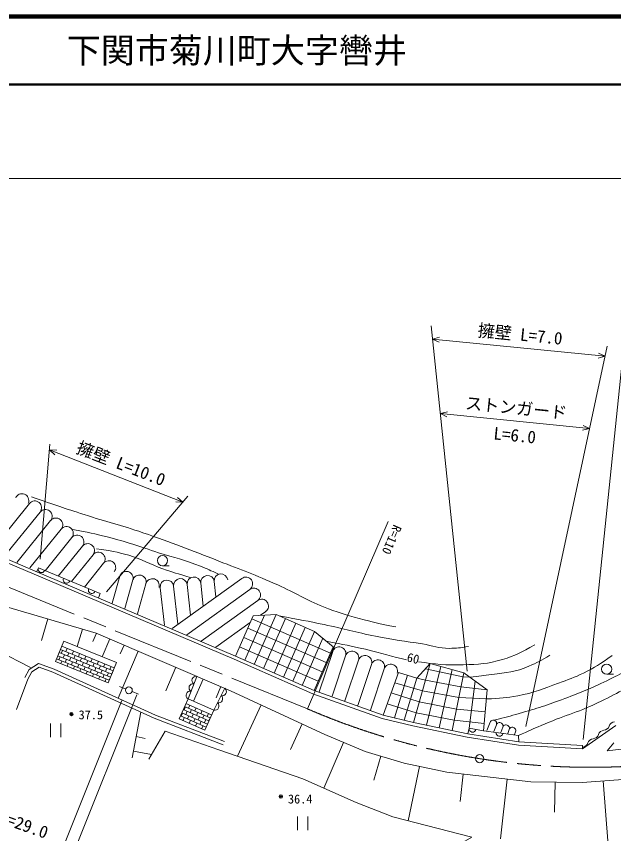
# Model space of a CAD drawing. Units: millimetres, scale not verified. Extents: x 40000 to 680000, y 20000 to 380000.
# Drawn here: x 397610 to 485438, y 259822 to 380000 of the extents above; entities that cross this region are included whole.
import ezdxf
from ezdxf.enums import TextEntityAlignment as Align

# ---------------------------------------------------------------- set-up
doc = ezdxf.new("R2010")
doc.units = ezdxf.units.MM
doc.header["$LTSCALE"] = 1000
doc.header["$PDMODE"] = 32
doc.header["$PDSIZE"] = 500
doc.linetypes.add('CHAIN', pattern=[18.5, 12, -1.5, 3.5, -1.5])
for name, color, linetype, lineweight in [('M-BGD', 7, 'Continuous', 13), ('M-BMK', 2, 'CHAIN', 13), ('M-STR-HTXT', 7, 'Continuous', 13), ('M-TTL', 2, 'Continuous', 140), ('M-TTL-LINE', 7, 'Continuous', 50)]:
    doc.layers.add(name, color=color, linetype=linetype, lineweight=lineweight)
doc.layers.add('M-TTL-TXT', color=7, linetype='Continuous')
doc.styles.add('ＭＳ ゴシック', font='')
doc.styles.get('ＭＳ ゴシック').set_extended_font_data('MS Gothic')

msp = doc.modelspace()

# ---------------------------------------------------------------- linework, layer by layer
at = {"layer": 'M-BGD'}
for p, q in [((399543, 308372), (393849, 301312)), ((401099, 307116), (395766, 300503)), ((402656, 305861), (397683, 299694)), ((404213, 304605), (399600, 298885)), ((400401, 298442), (388241, 303574)), ((405770, 303350), (401846, 298484)), ((407327, 302094), (403771, 297685)), ((408883, 300839), (405695, 296885)), ((410440, 299583), (407620, 296086)), ((429835, 285916), (400401, 298442)), ((400615, 298351), (400848, 298899)), ((400848, 298899), (409950, 295118)), ((419095, 299217), (420095, 299217)), ((412818, 297666), (411710, 293737)), ((414743, 297123), (413565, 292948)), ((430768, 297359), (420503, 289981)), ((426702, 296896), (426961, 294623)), ((416668, 296580), (415421, 292158)), ((418754, 295992), (419383, 290459)), ((420741, 296218), (421379, 290611)), ((431935, 295735), (422655, 289065)), ((422728, 296444), (423240, 291948)), ((424715, 296670), (425100, 293285)), ((409683, 294492), (409950, 295118)), ((433103, 294111), (424807, 288149)), ((396161, 293195), (409354, 289314)), ((432440, 291871), (435790, 292043)), ((435790, 292043), (432583, 284714)), ((434270, 292487), (433488, 291925)), ((441470, 289558), (435790, 292043)), ((402225, 291411), (401286, 288221)), ((431993, 290851), (426960, 287233)), ((432440, 291871), (429835, 285916)), ((434115, 291957), (431209, 285315)), ((432239, 291413), (443783, 286363)), ((437164, 291442), (433957, 284113)), ((407330, 289909), (406572, 287332)), ((431638, 290039), (443182, 284989)), ((438721, 290761), (435515, 283431)), ((440095, 290159), (436889, 282830)), ((390295, 289062), (399668, 284269)), ((409390, 289298), (408860, 288064)), ((409354, 289314), (429083, 280840)), ((411365, 288450), (410243, 285838)), ((431037, 288665), (442581, 283614)), ((441470, 289558), (438263, 282229)), ((442667, 288553), (439637, 281628)), ((441470, 289558), (444184, 287279)), ((404276, 287368), (412011, 284220)), ((404276, 287368), (412011, 284220)), ((413454, 287553), (412893, 286247)), ((430436, 287291), (441979, 282240)), ((441378, 280866), (444184, 287279)), ((403899, 286442), (411634, 283294)), ((404088, 286905), (411822, 283757)), ((404224, 286310), (404413, 286773)), ((404499, 285658), (404687, 286121)), ((404876, 286584), (405064, 287047)), ((405150, 285933), (405339, 286396)), ((405802, 286207), (405990, 286670)), ((406728, 285830), (406917, 286293)), ((415544, 286655), (412582, 279759)), ((444126, 286597), (442160, 280693)), ((403522, 285516), (411257, 282367)), ((403711, 285979), (411445, 282830)), ((403847, 285383), (404036, 285846)), ((404157, 284818), (404310, 285195)), ((404773, 285006), (404962, 285469)), ((405425, 285281), (405613, 285744)), ((405699, 284629), (405888, 285092)), ((406076, 285556), (406265, 286019)), ((406351, 284904), (406540, 285367)), ((407003, 285179), (407191, 285642)), ((407277, 284527), (407466, 284990)), ((407654, 285453), (407843, 285916)), ((407929, 284802), (408117, 285265)), ((408581, 285076), (408769, 285539)), ((408855, 284425), (409044, 284888)), ((409507, 284699), (409695, 285162)), ((429835, 285916), (441378, 280866)), ((446023, 285965), (444044, 280020)), ((447921, 285333), (445928, 279347)), ((455997, 276185), (458482, 284826)), ((456503, 282694), (458482, 284826)), ((458482, 284826), (463386, 283485)), ((400947, 284282), (399887, 283620)), ((402999, 283554), (400947, 284282)), ((405083, 284441), (405236, 284818)), ((406009, 284064), (406163, 284441)), ((406626, 284252), (406814, 284715)), ((406935, 283687), (407089, 284064)), ((407552, 283875), (407740, 284338)), ((407861, 283310), (408015, 283687)), ((408203, 284150), (408392, 284613)), ((408478, 283498), (408667, 283961)), ((409130, 283773), (409318, 284236)), ((409781, 284048), (409970, 284511)), ((410056, 283396), (410244, 283859)), ((410433, 284322), (410621, 284785)), ((410708, 283671), (410896, 284134)), ((411359, 283945), (411548, 284408)), ((411634, 283294), (411822, 283757)), ((421061, 284285), (419580, 280837)), ((449818, 284701), (447812, 278674)), ((451716, 284069), (449695, 278001)), ((457902, 275789), (460031, 284403)), ((459791, 275396), (461702, 283946)), ((399291, 282561), (397636, 278059)), ((399887, 283620), (399291, 282561)), ((417895, 276801), (402999, 283554)), ((408788, 282933), (408941, 283310)), ((409404, 283121), (409593, 283584)), ((409714, 282556), (409867, 282933)), ((410331, 282744), (410519, 283207)), ((410640, 282179), (410794, 282556)), ((410982, 283019), (411171, 283482)), ((411257, 282367), (411445, 282830)), ((424161, 282954), (422857, 279666)), ((425080, 282559), (423681, 279301)), ((455130, 283113), (453207, 276843)), ((456503, 282694), (454657, 276501)), ((463386, 283485), (461686, 275002)), ((484413, 283250), (485413, 283250)), ((412764, 281461), (413693, 281089)), ((427686, 281440), (426987, 279811)), ((464204, 275336), (465081, 282253)), ((414621, 280718), (415550, 280346)), ((426627, 277995), (428250, 281198)), ((429083, 280840), (442986, 274418)), ((441378, 280866), (451541, 277236)), ((422554, 278982), (426324, 277310)), ((422554, 278982), (426324, 277310)), ((414651, 270975), (415913, 277699)), ((422149, 278068), (425919, 276396)), ((422262, 278017), (422465, 278474)), ((422351, 278525), (426122, 276853)), ((422517, 277358), (422719, 277815)), ((422922, 278272), (423124, 278729)), ((423176, 277612), (423379, 278069)), ((423836, 277867), (424039, 278324)), ((424091, 277207), (424293, 277664)), ((424750, 277461), (424953, 277918)), ((433623, 278743), (430139, 271202)), ((428024, 272895), (417895, 276801)), ((421744, 277153), (425514, 275482)), ((421857, 277103), (422059, 277560)), ((421946, 277610), (425716, 275939)), ((422113, 276447), (422314, 276901)), ((422771, 276698), (422974, 277155)), ((423027, 276042), (423228, 276495)), ((423431, 276952), (423633, 277409)), ((423685, 276293), (423888, 276750)), ((424345, 276547), (424548, 277004)), ((425005, 276802), (425207, 277259)), ((425259, 276142), (425462, 276599)), ((425664, 277056), (425867, 277513)), ((425919, 276396), (426122, 276853)), ((402639, 276020), (402639, 274020)), ((404139, 274020), (404139, 276020)), ((423941, 275637), (424142, 276090)), ((424599, 275887), (424802, 276344)), ((424856, 275232), (425057, 275685)), ((425514, 275482), (425716, 275939)), ((439656, 275956), (437914, 272186)), ((467265, 276196), (466813, 274985)), ((468202, 275846), (467827, 274843)), ((469139, 275496), (468842, 274702)), ((480844, 272284), (485765, 275742)), ((415235, 274087), (416566, 273837)), ((442986, 274418), (448878, 271902)), ((464012, 274519), (471503, 273341)), ((470076, 275146), (469857, 274561)), ((471012, 274796), (470871, 274419)), ((471503, 273341), (471450, 274240)), ((445724, 273249), (442842, 266498)), ((471503, 273341), (480874, 272783)), ((484463, 271988), (499329, 273740)), ((485464, 273189), (484463, 271988)), ((414835, 271958), (417496, 271458)), ((448878, 271902), (454638, 270181)), ((480844, 272284), (480874, 272783)), ((451219, 271203), (450168, 267686)), ((454638, 270181), (460928, 268857)), ((456892, 269706), (455213, 261729)), ((460928, 268857), (473242, 267466)), ((463310, 268588), (462853, 264537)), ((480789, 267334), (494824, 268393)), ((469791, 267856), (468799, 259073)), ((473242, 267466), (480789, 267334)), ((476840, 267403), (476762, 262984)), ((483902, 267569), (484613, 258148)), ((438965, 262321), (438965, 260321)), ((440465, 260321), (440465, 262321))]:
    msp.add_line(p, q, dxfattribs=at)
for points in [[(328044, 317058), (335108, 317502), (340751, 317318), (346436, 316616), (351460, 315582), (362060, 312763), (369685, 310427), (375898, 308092), (388049, 303112), (400206, 297982), (429636, 285457), (441194, 280401), (451399, 276755), (455889, 275697), (463922, 274027), (471449, 272843), (480844, 272284)], [(428204, 273362), (418088, 277262), (403186, 284018), (400886, 284834), (399514, 283977), (398856, 282806)], [(457772, 284061), (459808, 283633), (463246, 282903), (464272, 282841)], [(451541, 277236), (453808, 283516), (456503, 282694)], [(451541, 277236), (455997, 276185), (464012, 274519), (464204, 275336), (466316, 274955), (466863, 280958), (463386, 283485)], [(456503, 282694), (457787, 282409), (462969, 281405), (466863, 280958)], [(453263, 282006), (457328, 280812), (462659, 279861), (466742, 279629)], [(452722, 280507), (456860, 279185), (462308, 278107), (466571, 277753)], [(452141, 278899), (456402, 277590), (461990, 276521), (466413, 276015)], [(464204, 275336), (466316, 274955), (471450, 274240)], [(459471, 256344), (464569, 259323), (452983, 262302), (447554, 264421), (439742, 267864), (427362, 272167), (419484, 274881), (417100, 270777)]]:
    msp.add_lwpolyline(points, dxfattribs=at)
for points in [[(404590, 288139), (412325, 284991), (411103, 281990), (403369, 285138)], [(422857, 279666), (426627, 277995), (425313, 275029), (421543, 276700)]]:
    msp.add_lwpolyline(points, close=True, dxfattribs=at)
for centre, radius in [((419095, 299967), 750), ((484413, 284000), 750), ((414157, 280904), 500), ((405713, 277397), 100), ((405713, 277397), 80), ((405713, 277397), 60), ((405713, 277397), 40), ((405713, 277397), 20), ((405713, 277397), 20), ((436498, 265282), 100), ((436498, 265282), 80), ((436498, 265282), 60), ((436498, 265282), 40), ((436498, 265282), 20), ((436498, 265282), 20)]:
    msp.add_circle(centre, radius, dxfattribs=at)
for centre, radius, start, end in [((398440, 308813), 1000, 338.19859, 158.19859), ((400321, 307744), 1000, 321.1155, 141.1155), ((401878, 306488), 1000, 321.1155, 141.1155), ((403435, 305233), 1000, 321.1155, 141.1155), ((404991, 303977), 1000, 321.1155, 141.1155), ((406548, 302722), 1000, 321.1155, 141.1155), ((408105, 301466), 1000, 321.1155, 141.1155), ((409662, 300211), 1000, 321.1155, 141.1155), ((411219, 298955), 1000, 321.1155, 141.1155), ((401310, 298707), 500, 157.43999, 337.43999), ((413780, 297394), 1000, 344.24883, 164.24883), ((405004, 297172), 500, 157.43999, 337.43999), ((415705, 296851), 1000, 344.24883, 164.24883), ((417630, 296308), 1000, 344.24883, 164.24883), ((419747, 296105), 1000, 6.4943, 186.4943), ((421734, 296331), 1000, 6.4943, 186.4943), ((423721, 296557), 1000, 6.4943, 186.4943), ((425709, 296783), 1000, 6.4943, 186.4943), ((427696, 297010), 1000, 6.4943, 186.4943), ((431352, 296547), 1000, 305.70855, 125.70855), ((408698, 295638), 500, 157.43999, 337.43999), ((432519, 294923), 1000, 305.70855, 125.70855), ((433686, 293299), 1000, 305.70855, 125.70855), ((445074, 286281), 1000, 341.58417, 161.58417), ((446972, 285649), 1000, 341.58417, 161.58417), ((448870, 285017), 1000, 341.58417, 161.58417), ((450767, 284385), 1000, 341.58417, 161.58417), ((452665, 283754), 1000, 341.58417, 161.58417), ((424034, 282370), 598, 77.76204, 238.9787), ((423600, 281274), 598, 77.76204, 238.9787), ((423165, 280178), 598, 77.76204, 238.9787), ((427342, 279645), 608, 253.37295, 52.89585), ((427883, 280713), 608, 253.37295, 52.89585), ((426801, 278577), 608, 253.37295, 52.89585), ((467734, 276021), 500, 339.50217, 159.50217), ((464696, 275247), 500, 169.79077, 349.79077), ((468670, 275671), 500, 339.50217, 159.50217), ((469607, 275321), 500, 339.50217, 159.50217), ((470544, 274971), 500, 339.50217, 159.50217), ((483916, 275927), 910, 275.0428, 341.78824), ((485644, 275359), 910, 95.0428, 161.78824), ((468648, 274631), 500, 172.06742, 352.06742), ((482348, 274683), 910, 275.0428, 341.78824), ((484076, 274115), 910, 95.0428, 161.78824), ((480779, 273440), 910, 275.0428, 341.78824), ((482508, 272871), 910, 95.0428, 161.78824)]:
    msp.add_arc(centre, radius, start, end, dxfattribs=at)
for points, knots in [([(399849, 309326), (403586, 308041), (404558, 307710), (407595, 306731), (410952, 305648), (412886, 305208), (416227, 304075), (420629, 302581), (423041, 301587), (427373, 299901), (430781, 298574), (432715, 297884), (436053, 296391), (438715, 295200), (440086, 294263), (442788, 293166), (444775, 292359), (445939, 292031), (448005, 291458), (450093, 290879), (450835, 290733), (453412, 290225)], [0, 0, 0, 0, 1, 1, 1, 2, 2, 2, 3, 3, 3, 4, 4, 4, 5, 5, 5, 6, 6, 6, 7, 7, 7, 7]), ([(405876, 304548), (408303, 304099), (408990, 303944), (410962, 303458), (413955, 302720), (415565, 302063), (418504, 301134), (420917, 300371), (422324, 300093), (424670, 299142), (425728, 298713), (426100, 298567), (427350, 297977)], [0, 0, 0, 0, 1, 1, 1, 2, 2, 2, 3, 3, 3, 4, 4, 4, 4]), ([(409382, 301721), (411602, 301399), (412318, 301280), (414140, 300754), (416170, 300169), (417172, 299454), (419168, 298762), (420719, 298225), (421253, 298058), (423177, 297502)], [0, 0, 0, 0, 1, 1, 1, 2, 2, 2, 3, 3, 3, 3]), ([(436245, 291844), (439461, 291255), (440305, 291096), (442895, 290557), (445852, 289942), (447474, 289438), (450436, 288849), (453116, 288317), (454641, 288154), (457337, 287711), (458866, 287460), (459702, 287068), (461250, 287071), (462367, 287073), (462828, 287121), (464096, 287355)], [0, 0, 0, 0, 1, 1, 1, 2, 2, 2, 3, 3, 3, 4, 4, 4, 5, 5, 5, 5]), ([(443150, 288147), (445955, 287582), (446685, 287428), (448942, 286928), (451365, 286392), (452862, 285835), (454986, 285403)], [0, 0, 0, 0, 1, 1, 1, 2, 2, 2, 2]), ([(456764, 285097), (459223, 284730), (460732, 284589), (463314, 284652), (465584, 284707), (466900, 284782), (469076, 285434), (471030, 286020), (471803, 286424), (473843, 287569)], [0, 0, 0, 0, 1, 1, 1, 2, 2, 2, 3, 3, 3, 3]), ([(464252, 282856), (465796, 282981), (466243, 283042), (467511, 283229), (469679, 283548), (470972, 283582), (472989, 284438), (474237, 284968), (474743, 285223), (476049, 286075)], [0, 0, 0, 0, 1, 1, 1, 2, 2, 2, 3, 3, 3, 3]), ([(471450, 274240), (473055, 274984), (473488, 275168), (474803, 275742), (477988, 277131), (479922, 277557), (483062, 279045), (485915, 280397), (487436, 281310), (490219, 282799), (493027, 284301), (493915, 284791), (497377, 286703)], [0, 0, 0, 0, 1, 1, 1, 2, 2, 2, 3, 3, 3, 4, 4, 4, 4]), ([(466742, 279632), (468868, 279711), (469571, 279779), (471353, 280098), (473758, 280529), (475033, 281114), (477329, 281948), (478794, 282481), (479627, 282762), (481029, 283442), (482757, 284281), (483345, 284716), (485226, 286004)], [0, 0, 0, 0, 1, 1, 1, 2, 2, 2, 3, 3, 3, 4, 4, 4, 4]), ([(467859, 276508), (469635, 276948), (470115, 277085), (471550, 277493), (474202, 278248), (475682, 278709), (478257, 279696), (480695, 280630), (482065, 281158), (484413, 282298), (486870, 283491), (487698, 283998), (490520, 285702)], [0, 0, 0, 0, 1, 1, 1, 2, 2, 2, 3, 3, 3, 4, 4, 4, 4])]:
    msp.add_open_spline(points, degree=3, knots=knots, dxfattribs=at)
for p in [(405713, 277397), (436498, 265282)]:
    msp.add_point(p, dxfattribs=at)
at = {"layer": 'M-BMK'}
msp.add_line((440398, 278177), (366805, 308096), dxfattribs=at)
at = {"layer": 'M-BMK', "color": 3, "linetype": 'Continuous'}
msp.add_circle((465747, 270846), 600, dxfattribs=at)
at = {"layer": 'M-BMK'}
msp.add_arc((482019, 374600), 105022, 246.65205, 285.18756, dxfattribs=at)
at = {"layer": 'M-STR-HTXT'}
for p, q in [((480977, 273665), (489543, 357126)), ((106578, 356143), (489442, 356143)), ((463887, 283727), (458617, 334517)), ((458820, 332555), (459850, 332804)), ((458820, 332555), (484175, 330010)), ((458820, 332555), (459780, 332107)), ((472512, 275582), (484491, 331482)), ((484175, 330010), (483145, 329762)), ((484175, 330010), (483215, 330458)), ((459959, 321578), (460989, 321826)), ((459959, 321578), (481896, 319376)), ((459959, 321578), (460919, 321130)), ((481896, 319376), (480936, 319824)), ((481896, 319376), (480866, 319127)), ((401119, 300178), (402556, 317108)), ((402482, 316237), (422110, 308585)), ((402482, 316237), (403287, 315548)), ((402482, 316237), (403541, 316200)), ((410861, 295386), (422840, 309442)), ((422110, 308585), (421305, 309274)), ((422110, 308585), (421051, 308622)), ((440398, 278177), (452287, 305720)), ((415333, 280213), (405275, 255144)), ((413097, 279415), (403646, 255788))]:
    msp.add_line(p, q, dxfattribs=at)
at = {"layer": 'M-TTL'}
msp.add_line((680000, 380000), (40000, 380000), dxfattribs=at)
at = {"layer": 'M-TTL-LINE'}
msp.add_line((40000, 370000), (680000, 370000), dxfattribs=at)

# ---------------------------------------------------------------- texts
at = {"layer": 'M-BGD', "style": 'ＭＳ ゴシック'}
msp.add_text('60', height=1320, rotation=346.373, dxfattribs=at).set_placement((455712, 284577), align=Align.BOTTOM_CENTER)
for s, p in [('37.5', (408560, 276242)), ('36.4', (439345, 263862))]:
    msp.add_text(s, height=1320, dxfattribs=at).set_placement(p, align=Align.BOTTOM_CENTER)
at = {"layer": 'M-STR-HTXT', "style": 'ＭＳ ゴシック'}
for s, rotation, p in [('擁壁 L=7.0', 354.267, (471548, 331780)), ('ストンガード', 354.267, (470978, 320974)), ('L=6.0', 354.267, (470755, 316948)), ('擁壁 L=10.0', 338.7, (412478, 312877)), ('ガードレール L=29.0', 340.39, (390523, 262504))]:
    msp.add_text(s, height=1833, rotation=rotation, dxfattribs=at).set_placement(p, align=Align.BOTTOM_CENTER)
msp.add_text('R=110', height=1320, rotation=246.652, dxfattribs=at).set_placement((452746, 305522), align=Align.BOTTOM_LEFT)
at = {"layer": 'M-TTL-TXT', "style": 'ＭＳ ゴシック'}
msp.add_text('下関市菊川町大字轡井', height=3666, dxfattribs=at).set_placement((405024, 375000), align=Align.MIDDLE_LEFT)

doc.saveas('drawing.dxf')
